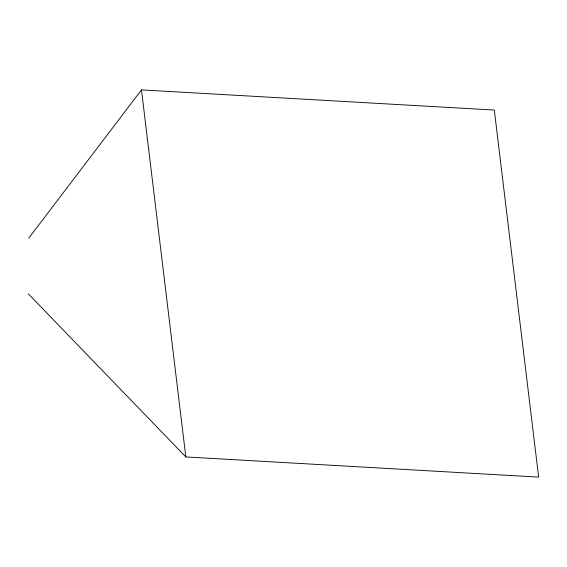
<?xml version="1.0" encoding="UTF-8"?>
<svg xmlns="http://www.w3.org/2000/svg" width="567" height="567" viewBox="0 0 567 567"><rect width="100%" height="100%" fill="white"/><g stroke="black" fill="none" stroke-linecap="round" stroke-linejoin="round"><path stroke-width="0.85" d="M28.747 238.175L141.481 89.891L494.311 110.062L538.65 477.109L185.827 456.938L28.35 293.869M141.481 89.891L185.827 456.938"/></g></svg>
